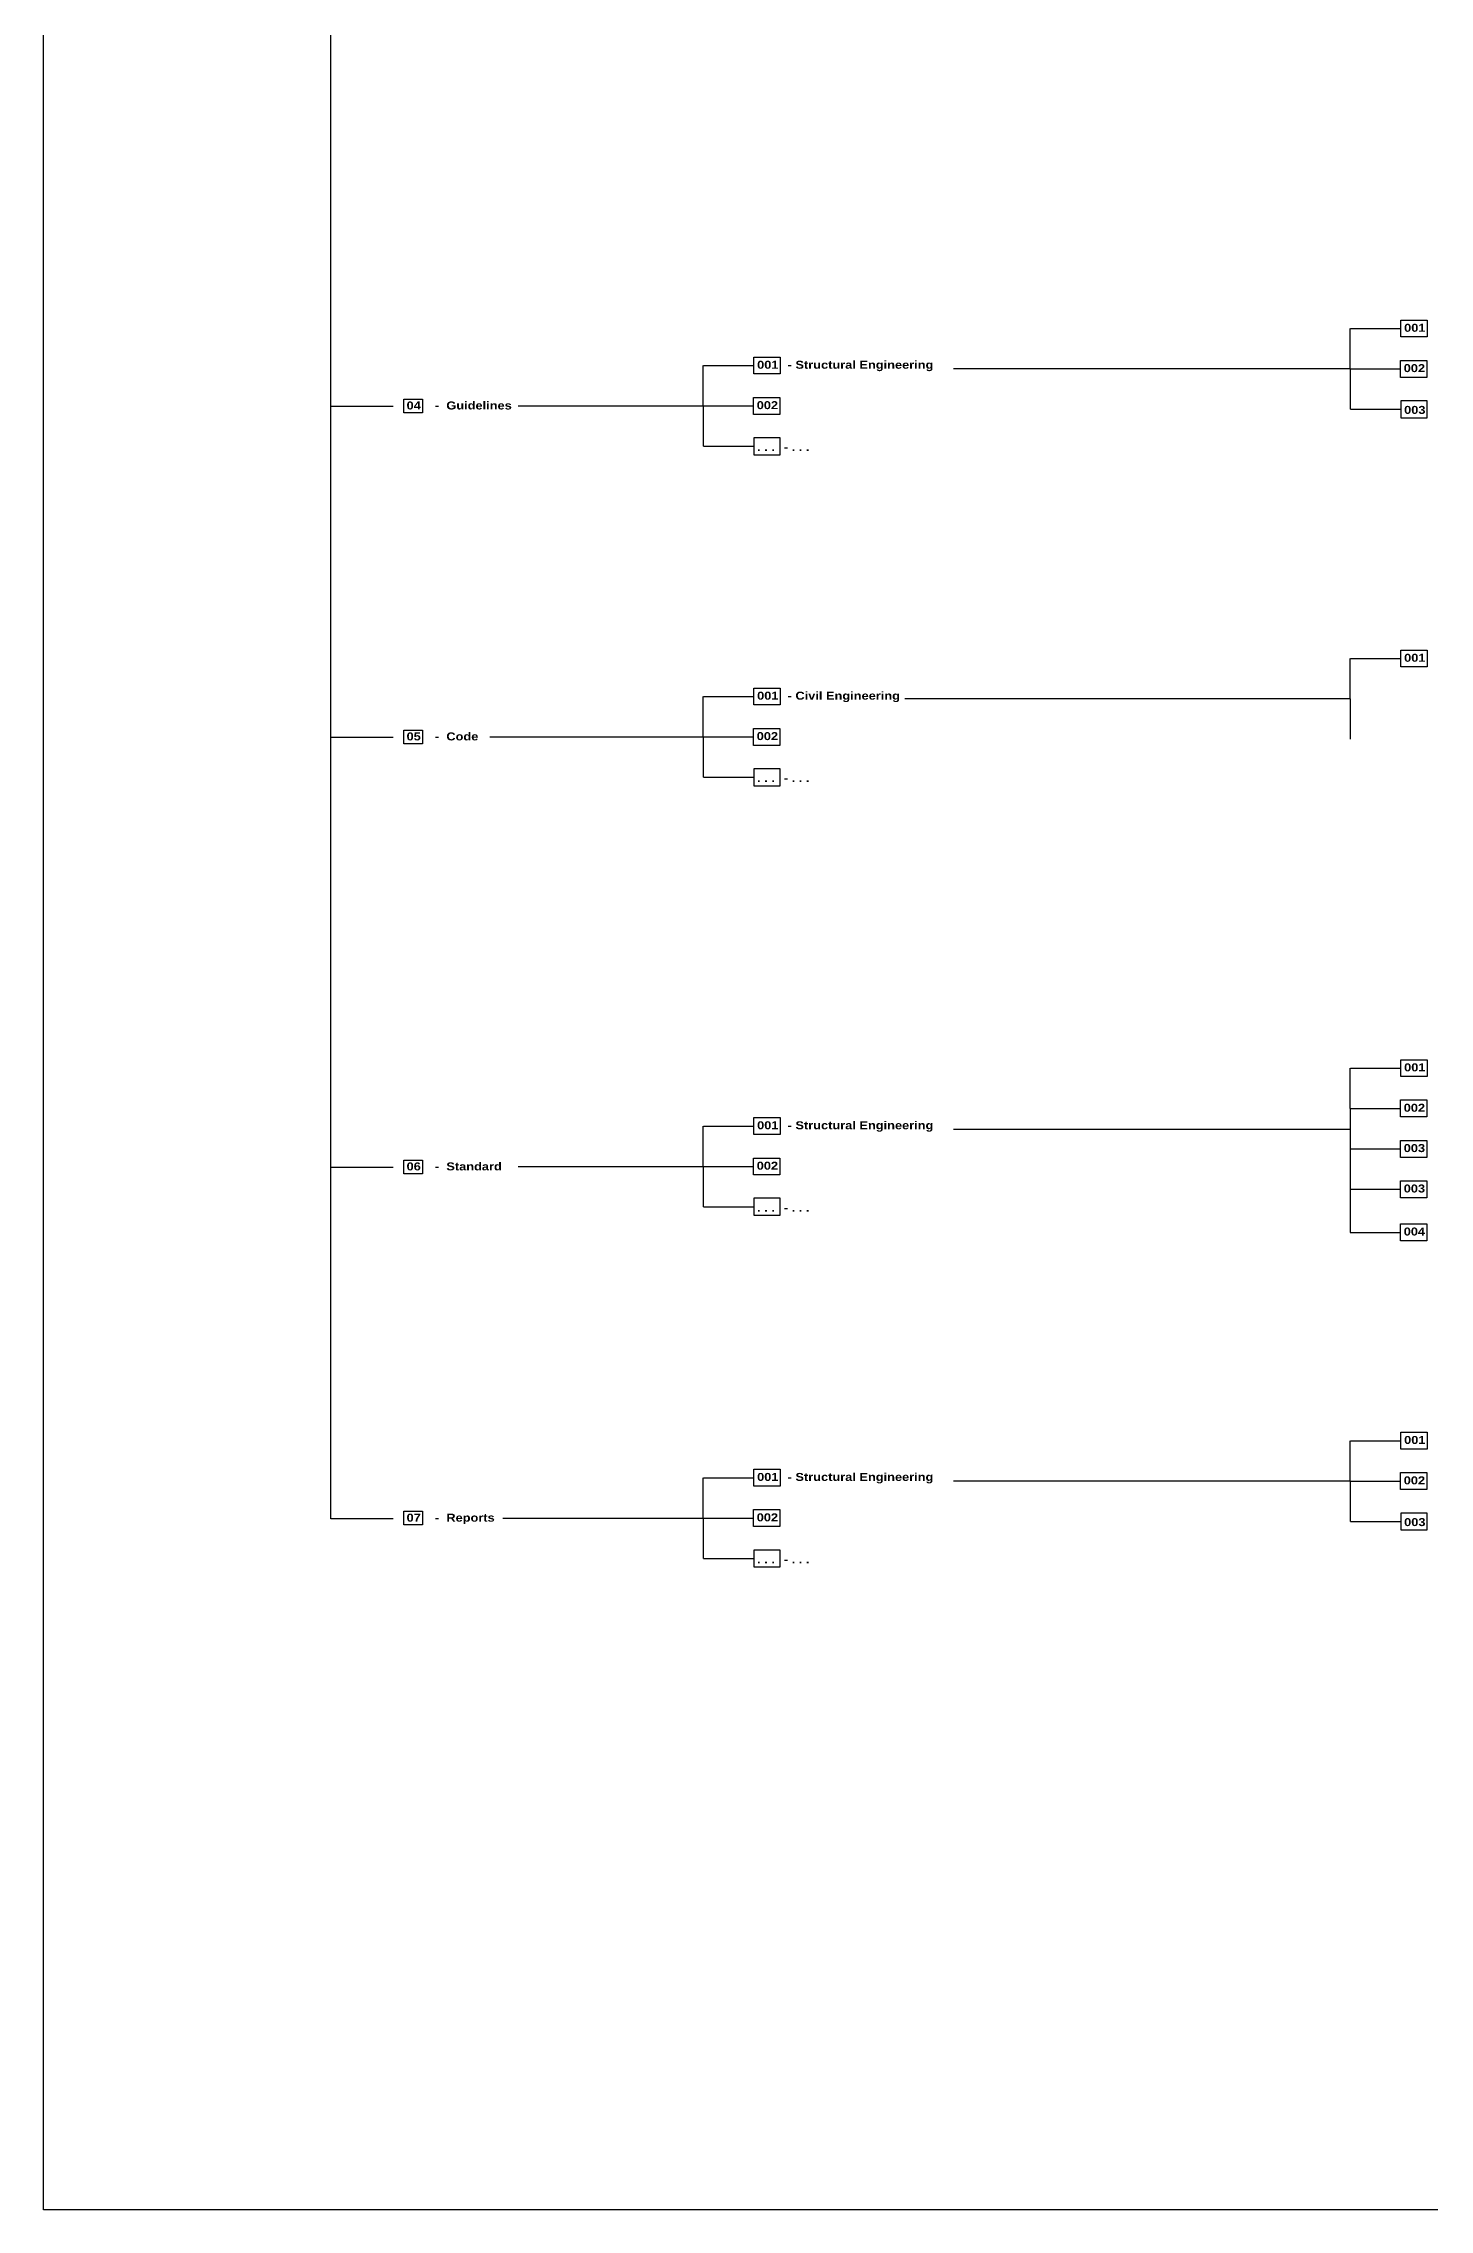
# Model space of a CAD drawing. Header units: metres. Extents: x 670 to 1407, y -2770 to -142.
# Drawn here: x 669.9 to 843.1, y -769.1 to -498.4 of the extents above; entities that cross this region are included whole.
import ezdxf

# ---------------------------------------------------------------- set-up
doc = ezdxf.new("R2010")
doc.units = ezdxf.units.M
doc.styles.add('Arial Black', font='ariblk.ttf')

msp = doc.modelspace()

# ---------------------------------------------------------------- linework, layer by layer
at = {"color": 8}
for p, q in [((705.8, -682.76), (705.8, -370.13)), ((713.59, -543.76), (705.8, -543.76)), ((713.59, -585.12), (705.8, -585.12)), ((713.59, -638.86), (705.8, -638.86)), ((713.59, -682.76), (705.8, -682.76))]:
    msp.add_line(p, q, dxfattribs=at)
for points in [[(669.88, -167.92), (1055.55, -167.92), (1055.55, -769.12), (669.88, -769.12)], [(839.5, -532.95), (842.78, -532.95), (842.78, -535.07), (839.5, -535.07)], [(758.66, -537.58), (761.94, -537.58), (761.94, -539.69), (758.66, -539.69)], [(839.45, -538), (842.73, -538), (842.73, -540.12), (839.45, -540.12)], [(714.93, -542.83), (717.27, -542.83), (717.27, -544.54), (714.93, -544.54)], [(758.61, -542.63), (761.89, -542.63), (761.89, -544.74), (758.61, -544.74)], [(839.5, -545.17), (842.78, -545.17), (842.78, -543.05), (839.5, -543.05)], [(758.66, -549.79), (761.94, -549.79), (761.94, -547.67), (758.66, -547.67)], [(839.5, -574.2), (842.78, -574.2), (842.78, -576.31), (839.5, -576.31)], [(758.66, -578.94), (761.94, -578.94), (761.94, -581.06), (758.66, -581.06)], [(714.93, -584.2), (717.27, -584.2), (717.27, -585.9), (714.93, -585.9)], [(758.61, -583.99), (761.89, -583.99), (761.89, -586.11), (758.61, -586.11)], [(758.66, -591.15), (761.94, -591.15), (761.94, -589.04), (758.66, -589.04)], [(839.5, -625.39), (842.78, -625.39), (842.78, -627.5), (839.5, -627.5)], [(839.45, -630.43), (842.73, -630.43), (842.73, -632.55), (839.45, -632.55)], [(758.66, -632.63), (761.94, -632.63), (761.94, -634.74), (758.66, -634.74)], [(839.45, -635.48), (842.73, -635.48), (842.73, -637.6), (839.45, -637.6)], [(714.93, -637.93), (717.27, -637.93), (717.27, -639.64), (714.93, -639.64)], [(758.61, -637.68), (761.89, -637.68), (761.89, -639.79), (758.61, -639.79)], [(839.45, -640.53), (842.73, -640.53), (842.73, -642.65), (839.45, -642.65)], [(758.66, -644.84), (761.94, -644.84), (761.94, -642.72), (758.66, -642.72)], [(839.45, -645.91), (842.73, -645.91), (842.73, -648.03), (839.45, -648.03)], [(839.5, -671.95), (842.78, -671.95), (842.78, -674.07), (839.5, -674.07)], [(758.66, -676.58), (761.94, -676.58), (761.94, -678.7), (758.66, -678.7)], [(839.45, -677), (842.73, -677), (842.73, -679.12), (839.45, -679.12)], [(714.93, -681.83), (717.27, -681.83), (717.27, -683.54), (714.93, -683.54)], [(758.61, -681.63), (761.89, -681.63), (761.89, -683.74), (758.61, -683.74)], [(839.5, -684.17), (842.78, -684.17), (842.78, -682.05), (839.5, -682.05)], [(758.66, -688.79), (761.94, -688.79), (761.94, -686.68), (758.66, -686.68)]]:
    msp.add_lwpolyline(points, close=True)
for points in [[(833.15, -539.06), (833.15, -534.01)], [(833.2, -534.01), (839.5, -534.01)], [(752.3, -543.68), (752.3, -538.64)], [(752.35, -538.64), (758.66, -538.64)], [(833.15, -539.06), (783.59, -539.06)], [(833.15, -539.06), (839.45, -539.06)], [(833.15, -539.06), (833.15, -544.11)], [(729.19, -543.68), (752.3, -543.68)], [(752.3, -543.68), (758.61, -543.68)], [(752.3, -543.68), (752.3, -548.73)], [(833.2, -544.11), (839.5, -544.11)], [(752.35, -548.73), (758.66, -548.73)], [(833.15, -580.3), (833.15, -575.25)], [(833.2, -575.25), (839.5, -575.25)], [(752.3, -585.05), (752.3, -580)], [(752.35, -580), (758.66, -580)], [(833.15, -580.3), (777.51, -580.3)], [(833.15, -580.3), (833.15, -585.35)], [(725.66, -585.05), (752.3, -585.05)], [(752.3, -585.05), (758.61, -585.05)], [(752.3, -585.05), (752.3, -590.1)], [(752.35, -590.1), (758.66, -590.1)], [(833.15, -631.49), (833.15, -626.44)], [(833.2, -626.44), (839.5, -626.44)], [(833.15, -631.49), (839.45, -631.49)], [(833.15, -631.49), (833.15, -646.97)], [(752.3, -638.73), (752.3, -633.69)], [(752.35, -633.69), (758.66, -633.69)], [(833.15, -634.11), (783.59, -634.11)], [(729.19, -638.73), (752.3, -638.73)], [(752.3, -638.73), (758.61, -638.73)], [(752.3, -638.73), (752.3, -643.78)], [(833.15, -636.54), (839.45, -636.54)], [(833.15, -641.59), (839.45, -641.59)], [(752.35, -643.78), (758.66, -643.78)], [(833.15, -646.97), (839.45, -646.97)], [(833.15, -678.06), (833.15, -673.01)], [(833.2, -673.01), (839.5, -673.01)], [(752.3, -682.69), (752.3, -677.64)], [(752.35, -677.64), (758.66, -677.64)], [(833.15, -678.06), (783.59, -678.06)], [(833.15, -678.06), (839.45, -678.06)], [(833.15, -678.06), (833.15, -683.11)], [(727.27, -682.69), (752.3, -682.69)], [(752.3, -682.69), (758.61, -682.69)], [(752.3, -682.69), (752.3, -687.73)], [(833.2, -683.11), (839.5, -683.11)], [(752.35, -687.73), (758.66, -687.73)]]:
    msp.add_lwpolyline(points, dxfattribs=at)

# ---------------------------------------------------------------- texts
at = {"char_height": 1, "style": 'Arial Black'}
for s, width, insert, attachment_point in [('001  ', 39.803, (839.9, -533.42), 1), ('001  ', 39.803, (759.06, -538.04), 1), ('- Structural Engineering', 22.8956, (762.87, -538.04), 1), ('002  ', 39.803, (839.85, -538.46), 1), ('04 ', 39.7676, (715.26, -543.13), 1), ('-  Guidelines', 23.6445, (718.81, -543.13), 1), ('002  ', 39.803, (759.01, -543.09), 1), ('003  ', 39.803, (839.9, -544.7), 7), ('. . .  ', 39.803, (759.06, -549.33), 7), ('- . . .', 39.803, (762.4, -549.33), 7), ('001  ', 39.803, (839.9, -574.66), 1), ('001  ', 39.803, (759.06, -579.4), 1), ('- Civil Engineering', 22.8956, (762.87, -579.4), 1), ('05 ', 39.7676, (715.26, -584.49), 1), ('-  Code', 23.6445, (718.81, -584.49), 1), ('002  ', 39.803, (759.01, -584.45), 1), ('. . .  ', 39.803, (759.06, -590.69), 7), ('- . . .', 39.803, (762.4, -590.69), 7), ('001  ', 39.803, (839.9, -625.85), 1), ('001  ', 39.803, (759.06, -633.09), 1), ('- Structural Engineering', 22.8956, (762.87, -633.09), 1), ('002  ', 39.803, (839.85, -630.9), 1), ('003  ', 39.803, (839.85, -635.94), 1), ('06 ', 39.7676, (715.26, -638.23), 1), ('-  Standard', 23.6445, (718.81, -638.23), 1), ('002  ', 39.803, (759.01, -638.14), 1), ('003  ', 39.803, (839.85, -640.99), 1), ('. . .  ', 39.803, (759.06, -644.38), 7), ('- . . .', 39.803, (762.4, -644.38), 7), ('004  ', 39.803, (839.85, -646.37), 1), ('001  ', 39.803, (839.9, -672.42), 1), ('001  ', 39.803, (759.06, -677.04), 1), ('- Structural Engineering', 22.8956, (762.87, -677.04), 1), ('002  ', 39.803, (839.85, -677.47), 1), ('07 ', 39.7676, (715.26, -682.13), 1), ('-  Reports', 23.6445, (718.81, -682.13), 1), ('002  ', 39.803, (759.01, -682.09), 1), ('003  ', 39.803, (839.9, -683.7), 7), ('. . .  ', 39.803, (759.06, -688.33), 7), ('- . . .', 39.803, (762.4, -688.33), 7)]:
    msp.add_mtext_dynamic_manual_height_columns(s, width=width, gutter_width=1, heights=[0], dxfattribs=dict(at, insert=insert, attachment_point=attachment_point))

doc.saveas('drawing.dxf')
